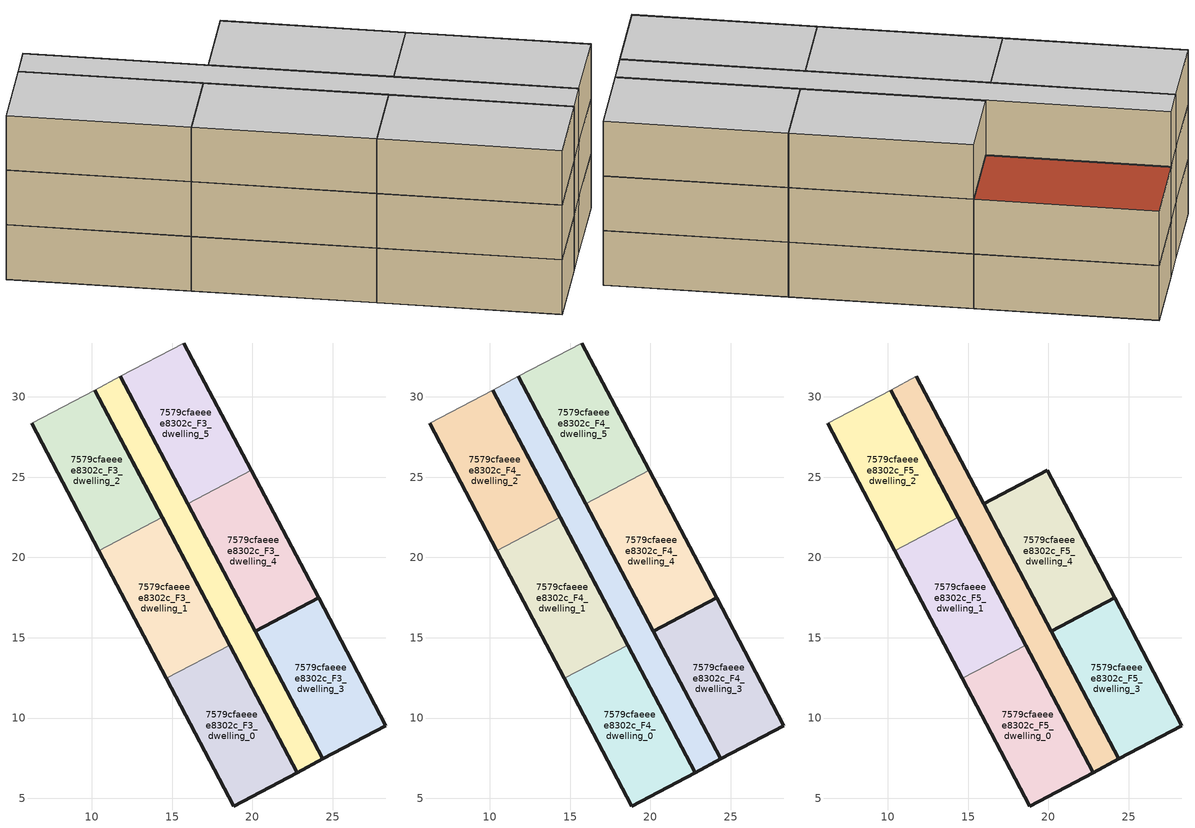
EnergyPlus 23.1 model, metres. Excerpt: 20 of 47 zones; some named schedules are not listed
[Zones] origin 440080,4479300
7579cfaeeee8302c_F3_dwelling_0
 floor to 7579cfaeeee8302c_F2_dwelling_0 (EU_floor_Construction): 22.78,6.61 18.58,14.55 14.64,12.46 18.84,4.53 z9
 wall outside (EU_wall_Construction): 18.58,14.55 22.78,6.61 18.84,4.53 14.64,12.46 z9:12
 wall to 7579cfaeeee8302c_F3_dwelling_1 (EU_wall_Construction): 14.64,12.46 18.58,14.55 z9:12
7579cfaeeee8302c_F3_dwelling_1
 floor to 7579cfaeeee8302c_F2_dwelling_1 (EU_floor_Construction): 18.58,14.55 14.39,22.49 10.44,20.4 14.64,12.46 z9
 wall outside (EU_wall_Construction): 14.39,22.49 18.58,14.55 / 14.64,12.46 10.44,20.4 z9:12
 wall to 7579cfaeeee8302c_F3_dwelling_2 (EU_wall_Construction): 10.44,20.4 14.39,22.49 z9:12
7579cfaeeee8302c_F3_dwelling_2
 floor to 7579cfaeeee8302c_F2_dwelling_2 (EU_floor_Construction): 14.39,22.49 10.19,30.42 6.24,28.34 10.44,20.4 z9
 wall outside (EU_wall_Construction): 10.19,30.42 14.39,22.49 / 10.44,20.4 6.24,28.34 z9:12
 wall adiabatic (EU_wall_Construction): 6.24,28.34 10.19,30.42 z9:12
7579cfaeeee8302c_F3_dwelling_3
 floor to 7579cfaeeee8302c_F2_dwelling_3 (EU_floor_Construction): 28.31,9.54 24.11,17.48 20.17,15.39 24.37,7.45 z9
 wall outside (EU_wall_Construction): 24.37,7.45 20.17,15.39 24.11,17.48 28.31,9.54 24.37,7.45 z9:12
7579cfaeeee8302c_F3_dwelling_4
 floor to 7579cfaeeee8302c_F2_dwelling_4 (EU_floor_Construction): 24.11,17.48 19.92,25.41 15.98,23.33 20.17,15.39 z9
 wall outside (EU_wall_Construction): 19.92,25.41 24.11,17.48 20.17,15.39 15.98,23.33 z9:12
 wall to 7579cfaeeee8302c_F3_dwelling_5 (EU_wall_Construction): 15.98,23.33 19.92,25.41 z9:12
7579cfaeeee8302c_F3_dwelling_5
 floor to 7579cfaeeee8302c_F2_dwelling_5 (EU_floor_Construction): 19.92,25.41 15.72,33.35 11.78,31.27 15.98,23.33 z9
 wall outside (EU_wall_Construction): 15.98,23.33 11.78,31.27 / 15.72,33.35 19.92,25.41 z9:12
 wall adiabatic (EU_wall_Construction): 11.78,31.27 15.72,33.35 z9:12
7579cfaeeee8302c_F3_circulation
 floor to 7579cfaeeee8302c_F2_circulation (EU_floor_Construction): 24.37,7.45 11.78,31.27 10.19,30.42 22.78,6.61 z9
 wall outside (EU_wall_Construction): 11.78,31.27 24.37,7.45 22.78,6.61 10.19,30.42 z9:12
 wall adiabatic (EU_wall_Construction): 10.19,30.42 11.78,31.27 z9:12
7579cfaeeee8302c_F4_dwelling_0
 floor to 7579cfaeeee8302c_F3_dwelling_0 (EU_floor_Construction): 22.78,6.61 18.58,14.55 14.64,12.46 18.84,4.53 z12
 wall outside (EU_wall_Construction): 18.58,14.55 22.78,6.61 18.84,4.53 14.64,12.46 z12:15
 wall to 7579cfaeeee8302c_F4_dwelling_1 (EU_wall_Construction): 14.64,12.46 18.58,14.55 z12:15
7579cfaeeee8302c_F4_dwelling_1
 floor to 7579cfaeeee8302c_F3_dwelling_1 (EU_floor_Construction): 18.58,14.55 14.39,22.49 10.44,20.4 14.64,12.46 z12
 wall outside (EU_wall_Construction): 14.39,22.49 18.58,14.55 / 14.64,12.46 10.44,20.4 z12:15
 wall to 7579cfaeeee8302c_F4_dwelling_2 (EU_wall_Construction): 10.44,20.4 14.39,22.49 z12:15
7579cfaeeee8302c_F4_dwelling_2
 floor to 7579cfaeeee8302c_F3_dwelling_2 (EU_floor_Construction): 14.39,22.49 10.19,30.42 6.24,28.34 10.44,20.4 z12
 wall outside (EU_wall_Construction): 10.19,30.42 14.39,22.49 / 10.44,20.4 6.24,28.34 z12:15
 wall adiabatic (EU_wall_Construction): 6.24,28.34 10.19,30.42 z12:15
7579cfaeeee8302c_F4_dwelling_3
 floor to 7579cfaeeee8302c_F3_dwelling_3 (EU_floor_Construction): 28.31,9.54 24.11,17.48 20.17,15.39 24.37,7.45 z12
 wall outside (EU_wall_Construction): 24.37,7.45 20.17,15.39 24.11,17.48 28.31,9.54 24.37,7.45 z12:15
7579cfaeeee8302c_F4_dwelling_4
 floor to 7579cfaeeee8302c_F3_dwelling_4 (EU_floor_Construction): 24.11,17.48 19.92,25.41 15.98,23.33 20.17,15.39 z12
 wall outside (EU_wall_Construction): 19.92,25.41 24.11,17.48 20.17,15.39 15.98,23.33 z12:15
 wall to 7579cfaeeee8302c_F4_dwelling_5 (EU_wall_Construction): 15.98,23.33 19.92,25.41 z12:15
7579cfaeeee8302c_F4_dwelling_5
 floor to 7579cfaeeee8302c_F3_dwelling_5 (EU_floor_Construction): 19.92,25.41 15.72,33.35 11.78,31.27 15.98,23.33 z12
 wall outside (EU_wall_Construction): 15.98,23.33 11.78,31.27 / 15.72,33.35 19.92,25.41 z12:15
 wall adiabatic (EU_wall_Construction): 11.78,31.27 15.72,33.35 z12:15
 roof outside (EU_roof_Construction): 15.72,33.35 19.92,25.41 15.98,23.33 11.78,31.27 z15
7579cfaeeee8302c_F4_circulation
 floor to 7579cfaeeee8302c_F3_circulation (EU_floor_Construction): 24.37,7.45 11.78,31.27 10.19,30.42 22.78,6.61 z12
 wall outside (EU_wall_Construction): 11.78,31.27 24.37,7.45 22.78,6.61 10.19,30.42 z12:15
 wall adiabatic (EU_wall_Construction): 10.19,30.42 11.78,31.27 z12:15
7579cfaeeee8302c_F5_dwelling_0
 floor to 7579cfaeeee8302c_F4_dwelling_0 (EU_floor_Construction): 22.78,6.61 18.58,14.55 14.64,12.46 18.84,4.53 z15
 wall outside (EU_wall_Construction): 18.58,14.55 22.78,6.61 18.84,4.53 14.64,12.46 z15:18
 wall to 7579cfaeeee8302c_F5_dwelling_1 (EU_wall_Construction): 14.64,12.46 18.58,14.55 z15:18
 ceiling to 7579cfaeeee8302c_F6_dwelling_0 (EU_floor_Construction): 18.58,14.55 22.78,6.61 18.84,4.53 14.64,12.46 z18
7579cfaeeee8302c_F5_dwelling_1
 floor to 7579cfaeeee8302c_F4_dwelling_1 (EU_floor_Construction): 18.58,14.55 14.39,22.49 10.44,20.4 14.64,12.46 z15
 wall outside (EU_wall_Construction): 14.39,22.49 18.58,14.55 / 14.64,12.46 10.44,20.4 z15:18
 wall to 7579cfaeeee8302c_F5_dwelling_2 (EU_wall_Construction): 10.44,20.4 14.39,22.49 z15:18
 ceiling to 7579cfaeeee8302c_F6_dwelling_1 (EU_floor_Construction): 14.39,22.49 18.58,14.55 14.64,12.46 10.44,20.4 z18
7579cfaeeee8302c_F5_dwelling_2
 floor to 7579cfaeeee8302c_F4_dwelling_2 (EU_floor_Construction): 14.39,22.49 10.19,30.42 6.24,28.34 10.44,20.4 z15
 wall outside (EU_wall_Construction): 10.19,30.42 14.39,22.49 / 10.44,20.4 6.24,28.34 z15:18
 wall adiabatic (EU_wall_Construction): 6.24,28.34 10.19,30.42 z15:18
 ceiling to 7579cfaeeee8302c_F6_dwelling_2 (EU_floor_Construction): 10.19,30.42 14.39,22.49 10.44,20.4 6.24,28.34 z18
7579cfaeeee8302c_F5_dwelling_3
 floor to 7579cfaeeee8302c_F4_dwelling_3 (EU_floor_Construction): 28.31,9.54 24.11,17.48 20.17,15.39 24.37,7.45 z15
 wall outside (EU_wall_Construction): 24.37,7.45 20.17,15.39 24.11,17.48 28.31,9.54 24.37,7.45 z15:18
 ceiling to 7579cfaeeee8302c_F6_dwelling_3 (EU_floor_Construction): 24.11,17.48 28.31,9.54 24.37,7.45 20.17,15.39 z18
7579cfaeeee8302c_F5_dwelling_4
 floor to 7579cfaeeee8302c_F4_dwelling_4 (EU_floor_Construction): 24.11,17.48 19.92,25.41 15.98,23.33 20.17,15.39 z15
 wall outside (EU_wall_Construction): 20.17,15.39 15.98,23.33 19.92,25.41 24.11,17.48 20.17,15.39 z15:18
 ceiling to 7579cfaeeee8302c_F6_dwelling_4 (EU_floor_Construction): 19.92,25.41 24.11,17.48 20.17,15.39 15.98,23.33 z18
7579cfaeeee8302c_F5_circulation
 floor to 7579cfaeeee8302c_F4_circulation (EU_floor_Construction): 24.37,7.45 11.78,31.27 10.19,30.42 22.78,6.61 z15
 wall outside (EU_wall_Construction): 11.78,31.27 24.37,7.45 22.78,6.61 10.19,30.42 z15:18
 wall adiabatic (EU_wall_Construction): 10.19,30.42 11.78,31.27 z15:18
 ceiling to 7579cfaeeee8302c_F6_circulation (EU_floor_Construction): 11.78,31.27 24.37,7.45 22.78,6.61 10.19,30.42 z18
[Building]
EU S2 Campaign: North Axis=0; Terrain=City; Solar Distribution=FullExterior
[Site:Location]
Madrid: Latitude=40.5; Longitude=-3.5; Time Zone=1; Elevation=609
[SizingPeriod:WeatherFileDays]
AnnualSizingPeriod: Begin Month=1; Begin Day of Month=1; End Month=12; End Day of Month=31; Day of Week for Start Day=Monday; Use Weather File Daylight Saving Period=No; Use Weather File Rain and Snow Indicators=No
[MATERIAL]
EU_InternalMass_Material: Roughness=MediumRough; Thickness=0.1; Conductivity=1; Density=1800; Specific Heat=900; Thermal Absorptance=0.9; Solar Absorptance=0.7; Visible Absorptance=0.7
[MATERIAL:NOMASS] Roughness=MediumRough; Thermal Absorptance=0.9; Solar Absorptance=0.7; Visible Absorptance=0.7
Name | Thermal Resistance
EU_wall_NoMass | 1.60022
EU_roof_NoMass | 1.57597
EU_floor_NoMass | 0.470652
[CONSTRUCTION]
EU_wall_Construction: EU_wall_NoMass
EU_roof_Construction: EU_roof_NoMass
EU_floor_Construction: EU_floor_NoMass
EU_InternalMass_Construction: EU_InternalMass_Material
[ZONE] Type=1; Multiplier=1; Ceiling Height=autocalculate; Floor Area=autocalculate; Part of Total Floor Area=Yes
Name | Volume
7579cfaeeee8302c_F3_dwelling_0; 7579cfaeeee8302c_F4_dwelling_0; 7579cfaeeee8302c_F5_dwelling_0 | 120.112
7579cfaeeee8302c_F3_dwelling_1; 7579cfaeeee8302c_F4_dwelling_1; 7579cfaeeee8302c_F5_dwelling_1; 7579cfaeeee8302c_F3_dwelling_2; 7579cfaeeee8302c_F4_dwelling_2; 7579cfaeeee8302c_F5_dwelling_2 | 120.121
7579cfaeeee8302c_F3_dwelling_3; 7579cfaeeee8302c_F4_dwelling_3; 7579cfaeeee8302c_F5_dwelling_3; 7579cfaeeee8302c_F3_dwelling_4; 7579cfaeeee8302c_F4_dwelling_4; 7579cfaeeee8302c_F5_dwelling_4 | 120.109
7579cfaeeee8302c_F3_dwelling_5; 7579cfaeeee8302c_F4_dwelling_5 | 120.094
7579cfaeeee8302c_F3_circulation; 7579cfaeeee8302c_F4_circulation; 7579cfaeeee8302c_F5_circulation | 145.45
[INTERNALMASS] Construction=EU_InternalMass_Construction
Name | Zone or ZoneList | Surface Area
7579cfaeeee8302c_F3_dwelling_0_EU_InternalMass | 7579cfaeeee8302c_F3_dwelling_0 | 40.0393
7579cfaeeee8302c_F3_dwelling_1_EU_InternalMass | 7579cfaeeee8302c_F3_dwelling_1 | 40.0393
7579cfaeeee8302c_F3_dwelling_2_EU_InternalMass | 7579cfaeeee8302c_F3_dwelling_2 | 40.0393
7579cfaeeee8302c_F3_dwelling_3_EU_InternalMass | 7579cfaeeee8302c_F3_dwelling_3 | 40.0355
7579cfaeeee8302c_F3_dwelling_4_EU_InternalMass | 7579cfaeeee8302c_F3_dwelling_4 | 40.0355
7579cfaeeee8302c_F3_dwelling_5_EU_InternalMass | 7579cfaeeee8302c_F3_dwelling_5 | 40.0355
7579cfaeeee8302c_F4_dwelling_0_EU_InternalMass | 7579cfaeeee8302c_F4_dwelling_0 | 40.0393
7579cfaeeee8302c_F4_dwelling_1_EU_InternalMass | 7579cfaeeee8302c_F4_dwelling_1 | 40.0393
7579cfaeeee8302c_F4_dwelling_2_EU_InternalMass | 7579cfaeeee8302c_F4_dwelling_2 | 40.0393
7579cfaeeee8302c_F4_dwelling_3_EU_InternalMass | 7579cfaeeee8302c_F4_dwelling_3 | 40.0355
7579cfaeeee8302c_F4_dwelling_4_EU_InternalMass | 7579cfaeeee8302c_F4_dwelling_4 | 40.0355
7579cfaeeee8302c_F4_dwelling_5_EU_InternalMass | 7579cfaeeee8302c_F4_dwelling_5 | 40.0355
7579cfaeeee8302c_F5_dwelling_0_EU_InternalMass | 7579cfaeeee8302c_F5_dwelling_0 | 40.0393
7579cfaeeee8302c_F5_dwelling_1_EU_InternalMass | 7579cfaeeee8302c_F5_dwelling_1 | 40.0393
7579cfaeeee8302c_F5_dwelling_2_EU_InternalMass | 7579cfaeeee8302c_F5_dwelling_2 | 40.0393
7579cfaeeee8302c_F5_dwelling_3_EU_InternalMass | 7579cfaeeee8302c_F5_dwelling_3 | 60.0533
7579cfaeeee8302c_F5_dwelling_4_EU_InternalMass | 7579cfaeeee8302c_F5_dwelling_4 | 60.0533
[OTHEREQUIPMENT] Fuel Type=Electricity; Design Level Calculation Method=Watts/Area; Power per Zone Floor Area=1; Fraction Latent=0; Fraction Radiant=0; Fraction Lost=0; Carbon Dioxide Generation Rate=0; EndUse Subcategory=EU_Step8_InternalGains
Name | Zone or ZoneList or Space or SpaceList | Schedule
EU_Step8_InternalGain_7579cfaeeee8302c_F3_dwelling_0_f000 | 7579cfaeeee8302c_F3_dwelling_0 | EU_Step8_GainSchedule_7579cfaeeee8302c_F3_dwelling_0_f000
EU_Step8_InternalGain_7579cfaeeee8302c_F3_dwelling_1_f000 | 7579cfaeeee8302c_F3_dwelling_1 | EU_Step8_GainSchedule_7579cfaeeee8302c_F3_dwelling_1_f000
EU_Step8_InternalGain_7579cfaeeee8302c_F3_dwelling_2_f000 | 7579cfaeeee8302c_F3_dwelling_2 | EU_Step8_GainSchedule_7579cfaeeee8302c_F3_dwelling_2_f000
EU_Step8_InternalGain_7579cfaeeee8302c_F3_dwelling_3_f000 | 7579cfaeeee8302c_F3_dwelling_3 | EU_Step8_GainSchedule_7579cfaeeee8302c_F3_dwelling_3_f000
EU_Step8_InternalGain_7579cfaeeee8302c_F3_dwelling_4_f000 | 7579cfaeeee8302c_F3_dwelling_4 | EU_Step8_GainSchedule_7579cfaeeee8302c_F3_dwelling_4_f000
EU_Step8_InternalGain_7579cfaeeee8302c_F3_dwelling_5_f000 | 7579cfaeeee8302c_F3_dwelling_5 | EU_Step8_GainSchedule_7579cfaeeee8302c_F3_dwelling_5_f000
EU_Step8_InternalGain_7579cfaeeee8302c_F4_dwelling_0_f000 | 7579cfaeeee8302c_F4_dwelling_0 | EU_Step8_GainSchedule_7579cfaeeee8302c_F4_dwelling_0_f000
EU_Step8_InternalGain_7579cfaeeee8302c_F4_dwelling_1_f000 | 7579cfaeeee8302c_F4_dwelling_1 | EU_Step8_GainSchedule_7579cfaeeee8302c_F4_dwelling_1_f000
EU_Step8_InternalGain_7579cfaeeee8302c_F4_dwelling_2_f000 | 7579cfaeeee8302c_F4_dwelling_2 | EU_Step8_GainSchedule_7579cfaeeee8302c_F4_dwelling_2_f000
EU_Step8_InternalGain_7579cfaeeee8302c_F4_dwelling_3_f000 | 7579cfaeeee8302c_F4_dwelling_3 | EU_Step8_GainSchedule_7579cfaeeee8302c_F4_dwelling_3_f000
EU_Step8_InternalGain_7579cfaeeee8302c_F4_dwelling_4_f000 | 7579cfaeeee8302c_F4_dwelling_4 | EU_Step8_GainSchedule_7579cfaeeee8302c_F4_dwelling_4_f000
EU_Step8_InternalGain_7579cfaeeee8302c_F4_dwelling_5_f000 | 7579cfaeeee8302c_F4_dwelling_5 | EU_Step8_GainSchedule_7579cfaeeee8302c_F4_dwelling_5_f000
EU_Step8_InternalGain_7579cfaeeee8302c_F5_dwelling_0_f000 | 7579cfaeeee8302c_F5_dwelling_0 | EU_Step8_GainSchedule_7579cfaeeee8302c_F5_dwelling_0_f000
EU_Step8_InternalGain_7579cfaeeee8302c_F5_dwelling_1_f000 | 7579cfaeeee8302c_F5_dwelling_1 | EU_Step8_GainSchedule_7579cfaeeee8302c_F5_dwelling_1_f000
EU_Step8_InternalGain_7579cfaeeee8302c_F5_dwelling_2_f000 | 7579cfaeeee8302c_F5_dwelling_2 | EU_Step8_GainSchedule_7579cfaeeee8302c_F5_dwelling_2_f000
EU_Step8_InternalGain_7579cfaeeee8302c_F5_dwelling_3_f000 | 7579cfaeeee8302c_F5_dwelling_3 | EU_Step8_GainSchedule_7579cfaeeee8302c_F5_dwelling_3_f000
EU_Step8_InternalGain_7579cfaeeee8302c_F5_dwelling_4_f000 | 7579cfaeeee8302c_F5_dwelling_4 | EU_Step8_GainSchedule_7579cfaeeee8302c_F5_dwelling_4_f000
[ZONEINFILTRATION:DESIGNFLOWRATE] Schedule=EU_AlwaysOn; Design Flow Rate Calculation Method=Flow/Area; Flow Rate per Floor Area=0.0005; Constant Term Coefficient=1; Temperature Term Coefficient=0; Velocity Term Coefficient=0; Velocity Squared Term Coefficient=0
Name | Zone or ZoneList or Space or SpaceList
EU_Circulation_Infiltration_7579cfaeeee8302c_F3_circulation | 7579cfaeeee8302c_F3_circulation
EU_Circulation_Infiltration_7579cfaeeee8302c_F4_circulation | 7579cfaeeee8302c_F4_circulation
EU_Circulation_Infiltration_7579cfaeeee8302c_F5_circulation | 7579cfaeeee8302c_F5_circulation
[ZONEVENTILATION:DESIGNFLOWRATE] Schedule=EU_AlwaysOn; Design Flow Rate Calculation Method=AirChanges/Hour; Air Changes per Hour=0.480704; Ventilation Type=Natural; Fan Pressure Rise=0; Fan Total Efficiency=1; Constant Term Coefficient=1; Temperature Term Coefficient=0; Velocity Term Coefficient=0; Velocity Squared Term Coefficient=0; Minimum Indoor Temperature=-100; Maximum Indoor Temperature=100; Delta Temperature=-100; Minimum Outdoor Temperature=-100; Maximum Outdoor Temperature=100; Maximum Wind Speed=40
Name | Zone or ZoneList or Space or SpaceList
EU_ConstantAir_7579cfaeeee8302c_F3_dwelling_0 | 7579cfaeeee8302c_F3_dwelling_0
EU_ConstantAir_7579cfaeeee8302c_F3_dwelling_1 | 7579cfaeeee8302c_F3_dwelling_1
EU_ConstantAir_7579cfaeeee8302c_F3_dwelling_2 | 7579cfaeeee8302c_F3_dwelling_2
EU_ConstantAir_7579cfaeeee8302c_F3_dwelling_3 | 7579cfaeeee8302c_F3_dwelling_3
EU_ConstantAir_7579cfaeeee8302c_F3_dwelling_4 | 7579cfaeeee8302c_F3_dwelling_4
EU_ConstantAir_7579cfaeeee8302c_F3_dwelling_5 | 7579cfaeeee8302c_F3_dwelling_5
EU_ConstantAir_7579cfaeeee8302c_F4_dwelling_0 | 7579cfaeeee8302c_F4_dwelling_0
EU_ConstantAir_7579cfaeeee8302c_F4_dwelling_1 | 7579cfaeeee8302c_F4_dwelling_1
EU_ConstantAir_7579cfaeeee8302c_F4_dwelling_2 | 7579cfaeeee8302c_F4_dwelling_2
EU_ConstantAir_7579cfaeeee8302c_F4_dwelling_3 | 7579cfaeeee8302c_F4_dwelling_3
EU_ConstantAir_7579cfaeeee8302c_F4_dwelling_4 | 7579cfaeeee8302c_F4_dwelling_4
EU_ConstantAir_7579cfaeeee8302c_F4_dwelling_5 | 7579cfaeeee8302c_F4_dwelling_5
EU_ConstantAir_7579cfaeeee8302c_F5_dwelling_0 | 7579cfaeeee8302c_F5_dwelling_0
EU_ConstantAir_7579cfaeeee8302c_F5_dwelling_1 | 7579cfaeeee8302c_F5_dwelling_1
EU_ConstantAir_7579cfaeeee8302c_F5_dwelling_2 | 7579cfaeeee8302c_F5_dwelling_2
EU_ConstantAir_7579cfaeeee8302c_F5_dwelling_3 | 7579cfaeeee8302c_F5_dwelling_3
EU_ConstantAir_7579cfaeeee8302c_F5_dwelling_4 | 7579cfaeeee8302c_F5_dwelling_4
[HVACTEMPLATE:ZONE:IDEALLOADSAIRSYSTEM] System Availability Schedule=EU_AlwaysOn; Maximum Heating Supply Air Temperature=50; Minimum Cooling Supply Air Temperature=13; Maximum Heating Supply Air Humidity Ratio=0.0156; Minimum Cooling Supply Air Humidity Ratio=0.0077; Heating Limit=NoLimit; Cooling Limit=NoLimit; Heating Availability Schedule=EU_AlwaysOn; Cooling Availability Schedule=EU_CoolingOff; Dehumidification Control Type=ConstantSensibleHeatRatio; Cooling Sensible Heat Ratio=0.7; Dehumidification Setpoint=60; Humidification Control Type=None; Humidification Setpoint=30; Outdoor Air Method=None; Outdoor Air Flow Rate per Person=0.00944; Outdoor Air Flow Rate per Zone Floor Area=0; Outdoor Air Flow Rate per Zone=0; Demand Controlled Ventilation Type=None; Outdoor Air Economizer Type=NoEconomizer; Heat Recovery Type=None; Sensible Heat Recovery Effectiveness=0.7; Latent Heat Recovery Effectiveness=0.65
Name | Template Thermostat
7579cfaeeee8302c_F3_dwelling_0 | EU_HeatOnly_7579cfaeeee8302c_F3_dwelling_0
7579cfaeeee8302c_F3_dwelling_1 | EU_HeatOnly_7579cfaeeee8302c_F3_dwelling_1
7579cfaeeee8302c_F3_dwelling_2 | EU_HeatOnly_7579cfaeeee8302c_F3_dwelling_2
7579cfaeeee8302c_F3_dwelling_3 | EU_HeatOnly_7579cfaeeee8302c_F3_dwelling_3
7579cfaeeee8302c_F3_dwelling_4 | EU_HeatOnly_7579cfaeeee8302c_F3_dwelling_4
7579cfaeeee8302c_F3_dwelling_5 | EU_HeatOnly_7579cfaeeee8302c_F3_dwelling_5
7579cfaeeee8302c_F4_dwelling_0 | EU_HeatOnly_7579cfaeeee8302c_F4_dwelling_0
7579cfaeeee8302c_F4_dwelling_1 | EU_HeatOnly_7579cfaeeee8302c_F4_dwelling_1
7579cfaeeee8302c_F4_dwelling_2 | EU_HeatOnly_7579cfaeeee8302c_F4_dwelling_2
7579cfaeeee8302c_F4_dwelling_3 | EU_HeatOnly_7579cfaeeee8302c_F4_dwelling_3
7579cfaeeee8302c_F4_dwelling_4 | EU_HeatOnly_7579cfaeeee8302c_F4_dwelling_4
7579cfaeeee8302c_F4_dwelling_5 | EU_HeatOnly_7579cfaeeee8302c_F4_dwelling_5
7579cfaeeee8302c_F5_dwelling_0 | EU_HeatOnly_7579cfaeeee8302c_F5_dwelling_0
7579cfaeeee8302c_F5_dwelling_1 | EU_HeatOnly_7579cfaeeee8302c_F5_dwelling_1
7579cfaeeee8302c_F5_dwelling_2 | EU_HeatOnly_7579cfaeeee8302c_F5_dwelling_2
7579cfaeeee8302c_F5_dwelling_3 | EU_HeatOnly_7579cfaeeee8302c_F5_dwelling_3
7579cfaeeee8302c_F5_dwelling_4 | EU_HeatOnly_7579cfaeeee8302c_F5_dwelling_4
[SIZING:ZONE] Zone Cooling Design Supply Air Temperature Input Method=SupplyAirTemperature; Zone Cooling Design Supply Air Temperature=13; Zone Heating Design Supply Air Temperature Input Method=SupplyAirTemperature; Zone Heating Design Supply Air Temperature=50; Zone Cooling Design Supply Air Humidity Ratio=0.008; Zone Heating Design Supply Air Humidity Ratio=0.008; Cooling Design Air Flow Method=DesignDay; Cooling Design Air Flow Rate=0; Cooling Minimum Air Flow per Zone Floor Area=0.000762; Cooling Minimum Air Flow=0; Cooling Minimum Air Flow Fraction=0.2; Heating Design Air Flow Method=DesignDay; Heating Design Air Flow Rate=0; Heating Maximum Air Flow per Zone Floor Area=0.002032; Heating Maximum Air Flow=0.141576; Heating Maximum Air Flow Fraction=0.3; Account for Dedicated Outdoor Air System=No; Dedicated Outdoor Air System Control Strategy=NeutralSupplyAir; Dedicated Outdoor Air Low Setpoint Temperature for Design=autosize; Dedicated Outdoor Air High Setpoint Temperature for Design=autosize; Zone Load Sizing Method=Sensible Load Only No Latent Load; Zone Latent Cooling Design Supply Air Humidity Ratio Input Method=HumidityRatioDifference; Zone Cooling Design Supply Air Humidity Ratio Difference=0.005; Zone Latent Heating Design Supply Air Humidity Ratio Input Method=HumidityRatioDifference; Zone Humidification Design Supply Air Humidity Ratio Difference=0.005
7579cfaeeee8302c_F3_dwelling_0; 7579cfaeeee8302c_F3_dwelling_1; 7579cfaeeee8302c_F3_dwelling_2; 7579cfaeeee8302c_F3_dwelling_3; 7579cfaeeee8302c_F3_dwelling_4; 7579cfaeeee8302c_F3_dwelling_5; 7579cfaeeee8302c_F4_dwelling_0; 7579cfaeeee8302c_F4_dwelling_1; 7579cfaeeee8302c_F4_dwelling_2; 7579cfaeeee8302c_F4_dwelling_3; 7579cfaeeee8302c_F4_dwelling_4; 7579cfaeeee8302c_F4_dwelling_5; 7579cfaeeee8302c_F5_dwelling_0; 7579cfaeeee8302c_F5_dwelling_1; 7579cfaeeee8302c_F5_dwelling_2; 7579cfaeeee8302c_F5_dwelling_3; 7579cfaeeee8302c_F5_dwelling_4
[SCHEDULE:FILE] Column Number=1; Rows to Skip at Top=0; Number of Hours of Data=8760; Column Separator=Comma; Interpolate to Timestep=No; Minutes per Item=60; Adjust Schedule for Daylight Savings=Yes
Name | File
EU_Step8_GainSchedule_7579cfaeeee8302c_F3_dwelling_0_f000 | ../../schedules/7579cfaeeee8302c/7579cfaeeee8302c_F3_dwelling_0_f000_gain.csv
EU_Step8_GainSchedule_7579cfaeeee8302c_F3_dwelling_1_f000 | ../../schedules/7579cfaeeee8302c/7579cfaeeee8302c_F3_dwelling_1_f000_gain.csv
EU_Step8_GainSchedule_7579cfaeeee8302c_F3_dwelling_2_f000 | ../../schedules/7579cfaeeee8302c/7579cfaeeee8302c_F3_dwelling_2_f000_gain.csv
